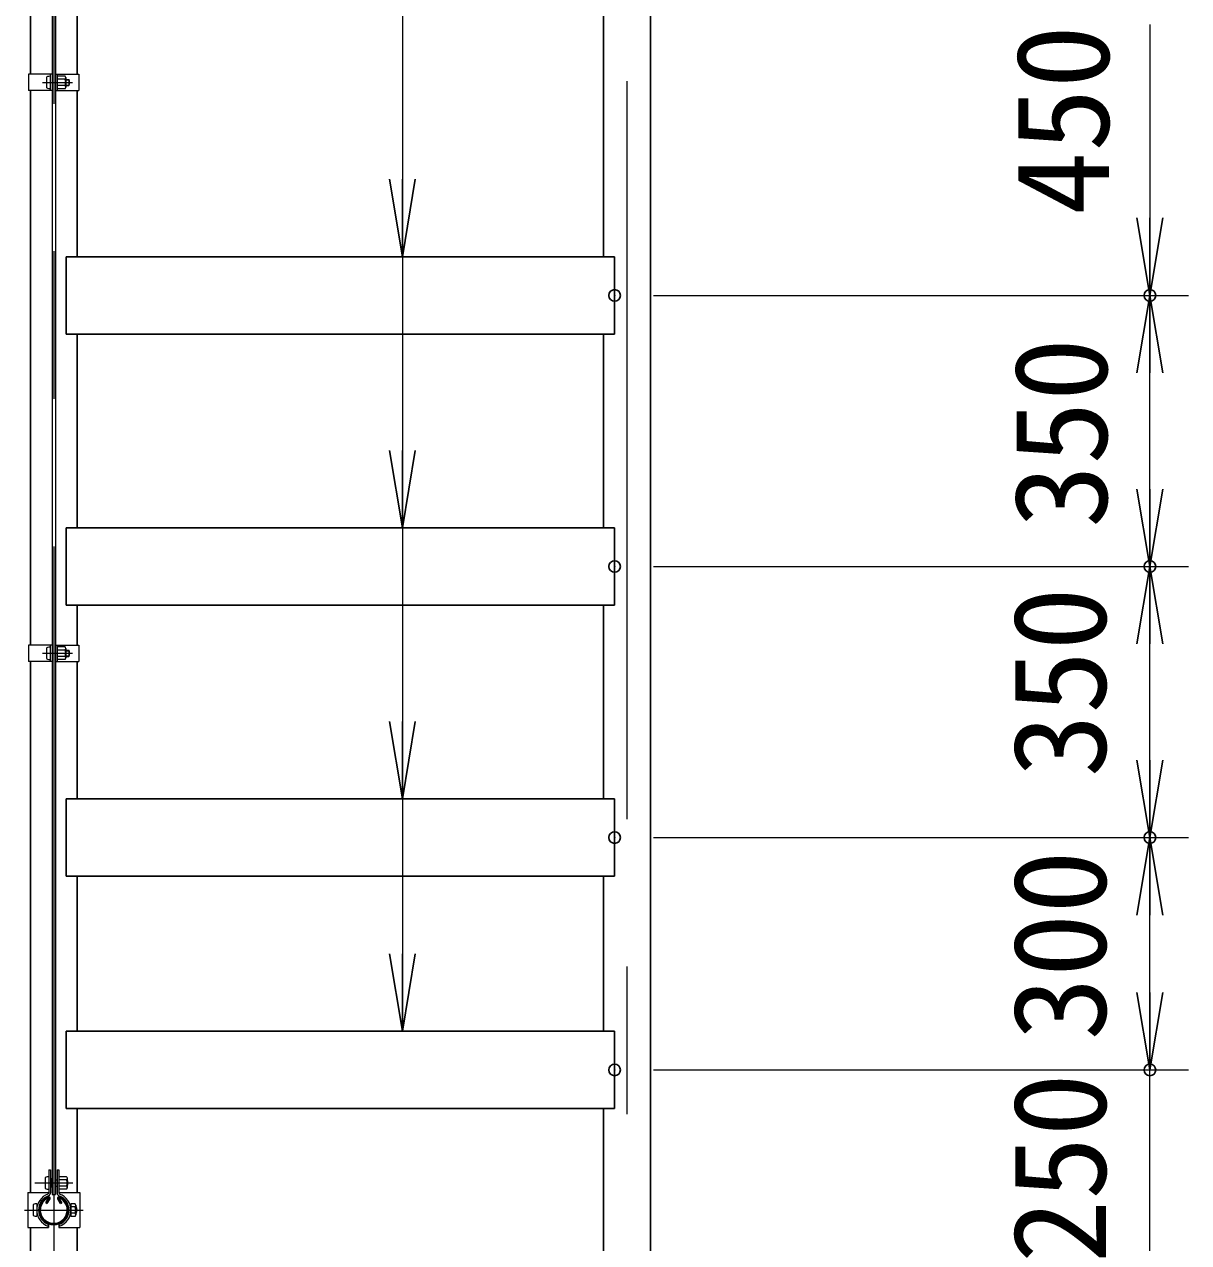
# Model space of a CAD drawing. Units: millimetres, scale not verified. Extents: x -10499 to 10501, y -7424 to 7426.
# Drawn here: x -2512 to -1009, y -4067 to -2494 of the extents above; entities that cross this region are included whole.
import ezdxf
from ezdxf.enums import TextEntityAlignment as Align

# ---------------------------------------------------------------- set-up
doc = ezdxf.new("R2010")
doc.units = ezdxf.units.MM
doc.header["$LTSCALE"] = 30
doc.header["$PDMODE"] = 32
doc.header["$PDSIZE"] = 15
doc.linetypes.add('USER1', pattern=[50.8, 31.75, -6.35, 6.35, -6.35])
for name, color, linetype, lineweight in [('0-1_D-STR1', 1, 'Continuous', 25), ('0-4_D-BMK', 2, 'USER1', 13), ('0-5_D-STR3', 3, 'Continuous', 13), ('0-7_D-STR-DIM', 7, 'Continuous', 13), ('0-B_D-STR-TXT', 7, 'Continuous', 13)]:
    doc.layers.add(name, color=color, linetype=linetype, lineweight=lineweight)
doc.layers.add('0-8_0', color=7, linetype='Continuous')
doc.layers.add('0-9_Defpoints', color=8, linetype='Continuous')
doc.styles.add('ＭＳ ゴシック', font='')
doc.styles.get('ＭＳ ゴシック').set_extended_font_data('MS Gothic')

# ---------------------------------------------------------------- blocks, each defined once
blk = doc.blocks.new('_Open')
at = {"layer": '0-8_0'}
blk.add_line((-30, 5), (0, 0), dxfattribs=at)
blk.add_lwpolyline([(-30, -5), (0, 0), (-30, 0)], dxfattribs=at)

msp = doc.modelspace()

# ---------------------------------------------------------------- linework, layer by layer
at = {"layer": '0-1_D-STR1'}
for p, q in [((-1704.23, -4994.43), (-1704.23, 4314.57)), ((-2504.73, -2558.93), (-2504.73, -1842.93)), ((-2444.23, -2558.93), (-2444.23, -2444.43)), ((-1764.73, -2444.43), (-1764.73, -2794.43)), ((-2504.73, -3295.93), (-2504.73, -2579.93)), ((-2444.23, -2794.43), (-2444.23, -2579.93)), ((-2444.23, -2794.43), (-2444.23, -2579.93)), ((-1750.48, -2794.43), (-2458.48, -2794.43)), ((-2458.48, -2794.43), (-2458.48, -2894.43)), ((-1750.48, -2794.43), (-1750.48, -2894.43)), ((-1750.48, -2894.43), (-2458.48, -2894.43)), ((-2444.23, -3144.43), (-2444.23, -2894.43)), ((-1764.73, -2894.43), (-1764.73, -3144.43)), ((-1750.48, -3144.43), (-2458.48, -3144.43)), ((-2458.48, -3144.43), (-2458.48, -3244.43)), ((-1750.48, -3144.43), (-1750.48, -3244.43)), ((-1750.48, -3244.43), (-2458.48, -3244.43)), ((-2444.23, -3295.93), (-2444.23, -3244.43)), ((-1764.73, -3244.43), (-1764.73, -3494.43)), ((-2504.73, -4002.88), (-2504.73, -3316.93)), ((-2444.23, -3494.43), (-2444.23, -3316.93)), ((-1750.48, -3494.43), (-2458.48, -3494.43)), ((-2458.48, -3494.43), (-2458.48, -3594.43)), ((-1750.48, -3494.43), (-1750.48, -3594.43)), ((-1750.48, -3594.43), (-2458.48, -3594.43)), ((-2444.23, -3794.43), (-2444.23, -3594.43)), ((-1764.73, -3594.43), (-1764.73, -3794.43)), ((-1750.48, -3794.43), (-2458.48, -3794.43)), ((-2458.48, -3794.43), (-2458.48, -3894.43)), ((-1750.48, -3794.43), (-1750.48, -3894.43)), ((-1750.48, -3894.43), (-2458.48, -3894.43)), ((-2444.23, -4002.88), (-2444.23, -3894.43)), ((-1764.73, -3894.43), (-1764.73, -4994.43)), ((-2481.15, -4010.05), (-2484.66, -4016.13)), ((-2479.76, -4010.85), (-2483.27, -4016.93)), ((-2469.19, -4010.85), (-2465.68, -4016.93)), ((-2467.8, -4010.05), (-2464.29, -4016.13)), ((-2484.66, -4016.13), (-2483.27, -4016.93)), ((-2464.29, -4016.13), (-2465.68, -4016.93)), ((-2504.73, -4994.43), (-2504.73, -4047.88)), ((-2444.23, -4994.43), (-2444.23, -4047.88))]:
    msp.add_line(p, q, dxfattribs=at)
for centre, radius, start, end in [((-2474.48, -4025.38), 19.05, 114.32478, 65.67522), ((-2474.48, -4025.38), 17.45, 114.32478, 65.67522), ((-2481.5, -4009.85), 2, 330, 114.32478), ((-2481.5, -4009.85), 0.401, 330, 114.32478), ((-2467.46, -4009.85), 2, 65.67522, 210), ((-2467.46, -4009.85), 0.401, 65.67522, 210)]:
    msp.add_arc(centre, radius, start, end, dxfattribs=at)
at = {"layer": '0-4_D-BMK'}
for p, q in [((-2474.48, 5975.57), (-2474.48, -5044.43)), ((-1734.48, -5044.43), (-1734.48, 4349.46)), ((-2489.03, -2569.43), (-2450.43, -2569.43)), ((-2489.03, -3306.43), (-2450.43, -3306.43)), ((-2498.92, -3990.38), (-2450.04, -3990.38)), ((-2512.44, -4025.38), (-2436.51, -4025.38))]:
    msp.add_line(p, q, dxfattribs=at)
at = {"layer": '0-5_D-STR3'}
for p, q in [((-2476.73, -1133.48), (-2476.73, -4005.38)), ((-2472.23, -1133.48), (-2472.23, -4005.38)), ((-2507.03, -2558.93), (-2507.03, -2579.93)), ((-2476.73, -2558.93), (-2507.03, -2558.93)), ((-2483.83, -2562.93), (-2483.83, -2575.93)), ((-2479.03, -2558.93), (-2479.03, -2579.93)), ((-2479.03, -2561.43), (-2479.03, -2577.43)), ((-2472.23, -2558.93), (-2441.93, -2558.93)), ((-2469.93, -2558.93), (-2469.93, -2579.93)), ((-2459.93, -2561.33), (-2469.93, -2561.33)), ((-2469.93, -2561.33), (-2469.93, -2577.53)), ((-2458.93, -2563.2), (-2458.93, -2575.55)), ((-2441.93, -2558.93), (-2441.93, -2579.93)), ((-2459.93, -2565.38), (-2469.93, -2565.38)), ((-2459.93, -2573.48), (-2469.93, -2573.48)), ((-2459.93, -2577.53), (-2469.93, -2577.53)), ((-2458.93, -2565.43), (-2455.03, -2565.43)), ((-2458.93, -2566.11), (-2454.7, -2566.11)), ((-2458.93, -2572.76), (-2454.7, -2572.76)), ((-2458.93, -2573.43), (-2455.03, -2573.43)), ((-2455.03, -2565.43), (-2455.03, -2573.43)), ((-2476.73, -2579.93), (-2507.03, -2579.93)), ((-2472.23, -2579.93), (-2441.93, -2579.93)), ((-2507.03, -3295.93), (-2507.03, -3316.93)), ((-2476.73, -3295.93), (-2507.03, -3295.93)), ((-2483.83, -3299.93), (-2483.83, -3312.93)), ((-2479.03, -3295.93), (-2479.03, -3316.93)), ((-2479.03, -3298.43), (-2479.03, -3314.43)), ((-2472.23, -3295.93), (-2441.93, -3295.93)), ((-2469.93, -3295.93), (-2469.93, -3316.93)), ((-2459.93, -3298.33), (-2469.93, -3298.33)), ((-2469.93, -3298.33), (-2469.93, -3314.53)), ((-2459.93, -3302.38), (-2469.93, -3302.38)), ((-2458.93, -3300.2), (-2458.93, -3312.55)), ((-2458.93, -3302.43), (-2455.03, -3302.43)), ((-2458.93, -3303.11), (-2454.7, -3303.11)), ((-2455.03, -3302.43), (-2455.03, -3310.43)), ((-2441.93, -3295.93), (-2441.93, -3316.93)), ((-2476.73, -3316.93), (-2507.03, -3316.93)), ((-2472.23, -3316.93), (-2441.93, -3316.93)), ((-2459.93, -3310.48), (-2469.93, -3310.48)), ((-2459.93, -3314.53), (-2469.93, -3314.53)), ((-2458.93, -3309.76), (-2454.7, -3309.76)), ((-2458.93, -3310.43), (-2455.03, -3310.43)), ((-2480.98, -3973.38), (-2480.98, -4002.95)), ((-2480.98, -3973.38), (-2478.68, -3973.38)), ((-2478.68, -3973.38), (-2478.68, -4002.95)), ((-2470.28, -3973.38), (-2470.28, -4002.95)), ((-2470.28, -3973.38), (-2467.98, -3973.38)), ((-2467.98, -3973.38), (-2467.98, -4002.95)), ((-2485.78, -3983.88), (-2485.78, -3996.88)), ((-2476.98, -3985.07), (-2478.68, -3985.07)), ((-2476.98, -3985.07), (-2476.98, -3995.7)), ((-2476.98, -3986.38), (-2476.73, -3986.38)), ((-2476.98, -3994.38), (-2476.73, -3994.38)), ((-2472.23, -3986.38), (-2470.28, -3986.38)), ((-2472.23, -3994.38), (-2470.28, -3994.38)), ((-2457.98, -3982.28), (-2467.98, -3982.28)), ((-2457.98, -3986.33), (-2467.98, -3986.33)), ((-2467.98, -3986.38), (-2467.78, -3986.38)), ((-2467.98, -3994.38), (-2467.78, -3994.38)), ((-2457.98, -3994.43), (-2467.98, -3994.43)), ((-2456.98, -3984.15), (-2456.98, -3996.5)), ((-2456.98, -3986.38), (-2456.98, -3994.38)), ((-2456.98, -3987.06), (-2456.65, -3987.06)), ((-2456.98, -3993.71), (-2456.65, -3993.71)), ((-2508.13, -4002.88), (-2480.98, -4002.88)), ((-2508.13, -4002.88), (-2508.13, -4047.88)), ((-2476.98, -3995.7), (-2478.68, -3995.7)), ((-2476.73, -4005.38), (-2472.23, -4005.38)), ((-2457.98, -3998.48), (-2467.98, -3998.48)), ((-2467.98, -4002.88), (-2440.83, -4002.88)), ((-2440.83, -4002.88), (-2440.83, -4047.88)), ((-2501.28, -4018.88), (-2501.28, -4031.88)), ((-2496.48, -4017.38), (-2496.48, -4033.38)), ((-2496.11, -4021.38), (-2496.48, -4021.38)), ((-2452.48, -4021.38), (-2452.84, -4021.38)), ((-2446.98, -4017.28), (-2452.48, -4017.28)), ((-2452.48, -4017.28), (-2452.48, -4033.48)), ((-2446.98, -4021.33), (-2452.48, -4021.33)), ((-2445.98, -4019.15), (-2445.98, -4031.5)), ((-2445.98, -4021.38), (-2445.48, -4021.38)), ((-2445.98, -4021.38), (-2445.48, -4021.38)), ((-2445.98, -4022.06), (-2445.15, -4022.06)), ((-2445.48, -4021.38), (-2445.48, -4029.38)), ((-2496.11, -4029.38), (-2496.48, -4029.38)), ((-2452.48, -4029.38), (-2452.84, -4029.38)), ((-2446.98, -4029.43), (-2452.48, -4029.43)), ((-2446.98, -4033.48), (-2452.48, -4033.48)), ((-2445.98, -4028.71), (-2445.15, -4028.71)), ((-2445.98, -4029.38), (-2445.48, -4029.38)), ((-2445.98, -4029.38), (-2445.48, -4029.38)), ((-2508.13, -4047.88), (-2481.18, -4047.88)), ((-2481.18, -4043.91), (-2481.96, -4046.07)), ((-2481.18, -4043.91), (-2481.18, -4047.88)), ((-2467.78, -4043.91), (-2467.78, -4047.88)), ((-2467.78, -4043.91), (-2466.99, -4046.07)), ((-2467.78, -4047.88), (-2440.83, -4047.88))]:
    msp.add_line(p, q, dxfattribs=at)
for centre, radius, start, end in [((-2461.46, -2563.36), 2.54, 307.21089, 52.78911), ((-2467.63, -2569.43), 8.7, 332.26063, 27.73937), ((-2461.48, -2575.51), 2.55, 307.42505, 52.57495), ((-2462.53, -2569.43), 8.5, 331.92751, 28.07249), ((-2467.63, -3306.43), 8.7, 332.26063, 27.73937), ((-2461.46, -3300.36), 2.54, 307.21089, 52.78911), ((-2462.53, -3306.43), 8.5, 331.92751, 28.07249), ((-2461.48, -3312.51), 2.55, 307.42505, 52.57495), ((-2465.68, -3990.38), 8.7, 332.26063, 27.73937), ((-2459.53, -3996.46), 2.55, 307.42505, 52.57495), ((-2459.51, -3984.31), 2.54, 307.21089, 52.78911), ((-2464.48, -3990.38), 8.5, 331.92751, 28.07249), ((-2474.48, -4025.38), 22, 110.1633, 250.11694), ((-2474.48, -4025.38), 19.7, 109.83718, 250.11694), ((-2482.98, -4002.95), 2, 297.27961, 0), ((-2482.98, -4002.95), 4.3, 294.96438, 0), ((-2465.98, -4002.95), 4.3, 180, 245.03562), ((-2465.98, -4002.95), 2, 180, 242.72039), ((-2474.48, -4025.38), 19.7, 289.88306, 70.16282), ((-2474.48, -4025.38), 22, 289.88306, 69.8367), ((-2454.68, -4025.38), 8.7, 332.26063, 27.73937), ((-2448.51, -4019.31), 2.54, 307.21089, 52.78911), ((-2452.98, -4025.38), 8.5, 331.92751, 28.07249), ((-2448.53, -4031.46), 2.55, 307.42505, 52.57495)]:
    msp.add_arc(centre, radius, start, end, dxfattribs=at)
for centre, start_param, end_param in [((-2479.03, -2562.93), 1.5707963, 3.1415927), ((-2479.03, -2575.93), 3.1415927, 4.712389), ((-2479.03, -3299.93), 1.5707963, 3.1415927), ((-2479.03, -3312.93), 3.1415927, 4.712389), ((-2480.98, -3983.88), 1.5707963, 3.1415927), ((-2480.98, -3996.88), 3.1415927, 4.712389), ((-2496.48, -4018.88), 1.5707963, 3.1415927), ((-2496.48, -4031.88), 3.1415927, 4.712389)]:
    msp.add_ellipse(centre, major_axis=(4.8, 0), ratio=0.3125, start_param=start_param, end_param=end_param, dxfattribs=at)
at = {"layer": '0-7_D-STR-DIM'}
for p, q in [((-1059.48, -2494.43), (-1059.48, -2744.43)), ((-1700.48, -2844.43), (-1009.48, -2844.43)), ((-1700.48, -2844.43), (-1009.48, -2844.43)), ((-1059.48, -3094.43), (-1059.48, -2944.43)), ((-1700.48, -3194.43), (-1009.48, -3194.43)), ((-1700.48, -3194.43), (-1009.48, -3194.43)), ((-1059.48, -3444.43), (-1059.48, -3294.43)), ((-1700.48, -3544.43), (-1009.48, -3544.43)), ((-1700.48, -3544.43), (-1009.48, -3544.43)), ((-1059.48, -3744.43), (-1059.48, -3644.43)), ((-1059.48, -3744.43), (-1059.48, -3644.43)), ((-1700.48, -3844.43), (-1009.48, -3844.43)), ((-1700.48, -3844.43), (-1009.48, -3844.43)), ((-1059.48, -4094.43), (-1059.48, -3844.43))]:
    msp.add_line(p, q, dxfattribs=at)
at = {"layer": '0-9_Defpoints'}
for p in [(-1750.48, -2844.43), (-1750.48, -2844.43), (-1059.48, -2844.43), (-1059.48, -2844.43), (-1750.48, -3194.43), (-1750.48, -3194.43), (-1059.48, -3194.43), (-1750.48, -3544.43), (-1750.48, -3544.43), (-1059.48, -3544.43), (-1750.48, -3844.43), (-1059.48, -3844.43)]:
    msp.add_point(p, dxfattribs=at)
at = {"layer": '0-B_D-STR-TXT'}
for q in [(-2024.48, -3792.43), (-2024.48, -3142.43), (-2024.48, -2792.43), (-2024.48, -3492.43)]:
    msp.add_line((-2024.48, 2965.49), q, dxfattribs=at)

# ---------------------------------------------------------------- block references
at = {"layer": '0-7_D-STR-DIM', "xscale": 3.333333, "yscale": 3.333333}
for p, rotation in [((-1059.48, -2844.43), 270), ((-1059.48, -2844.43), 90), ((-1059.48, -3194.43), 270), ((-1059.48, -3194.43), 90), ((-1059.48, -3544.43), 270), ((-1059.48, -3544.43), 90), ((-1059.48, -3844.43), 270), ((-1059.48, -3844.43), 270)]:
    msp.add_blockref('_Open', p, dxfattribs=dict(at, rotation=rotation))
at = {"layer": '0-B_D-STR-TXT', "xscale": 3.333333, "yscale": 3.333333, "rotation": 270}
for p in [(-2024.48, -2794.43), (-2024.48, -3144.43), (-2024.48, -3494.43), (-2024.48, -3794.43)]:
    msp.add_blockref('_Open', p, dxfattribs=at)

# ---------------------------------------------------------------- texts
at = {"layer": '0-7_D-STR-DIM', "style": 'ＭＳ ゴシック'}
for s, p in [('450', (-1076.35, -2740.68)), ('350', (-1078.71, -3144.67)), ('350', (-1080.19, -3466.62)), ('300', (-1080.19, -3806.34)), ('250', (-1080.19, -4093.97))]:
    msp.add_text(s, height=120.3, rotation=90, dxfattribs=at).set_placement(p, align=Align.BOTTOM_LEFT)

doc.saveas('drawing.dxf')
